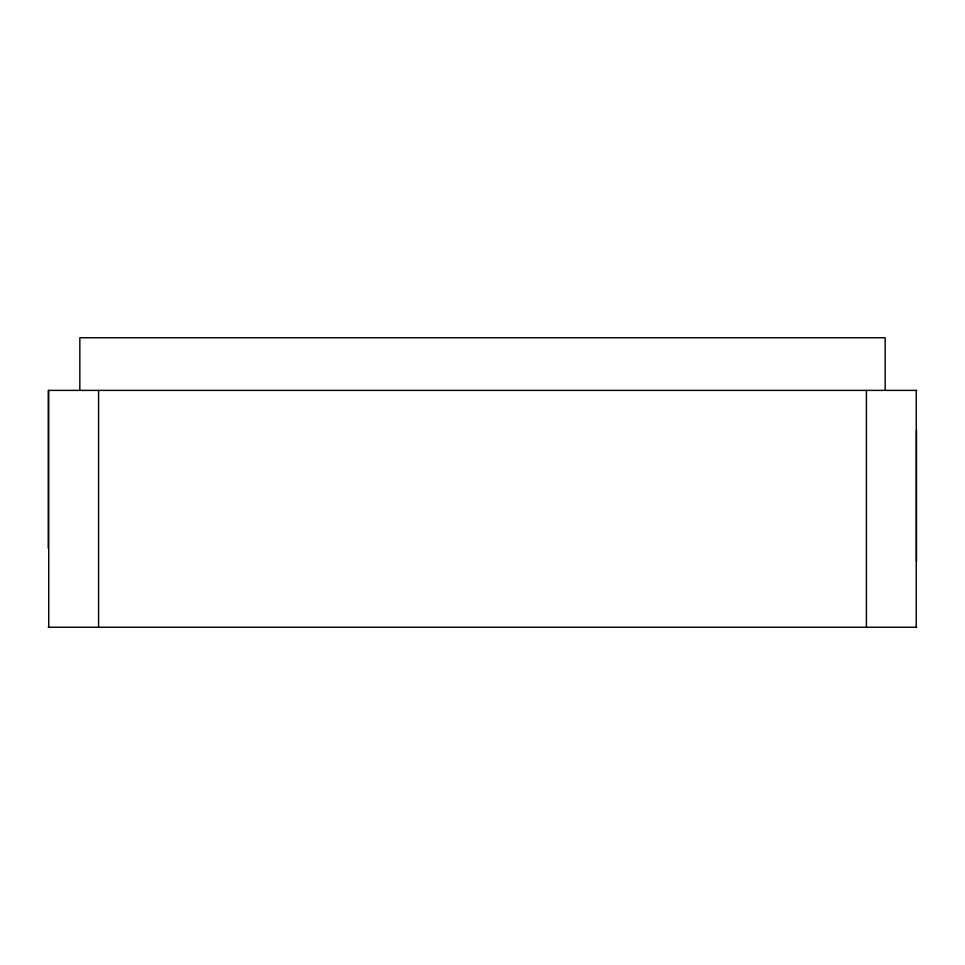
<?xml version="1.0" encoding="UTF-8"?>
<svg xmlns="http://www.w3.org/2000/svg" width="965" height="965" viewBox="0 0 965 965"><rect width="100%" height="100%" fill="white"/><g stroke="black" fill="none" stroke-linecap="round" stroke-linejoin="round"><path stroke-width="1.45" d="M916.75 390.391L48.25 390.391L48.25 548.301M48.25 627.25L916.75 627.25M916.497 429.859L916.497 561.449M916.255 390.391L916.255 627.25M885.17 390.391L885.17 337.75L79.83 337.75L79.83 390.391M866.413 390.391L866.413 627.25M98.587 390.391L98.587 627.25M48.745 390.391L48.745 627.25"/></g></svg>
